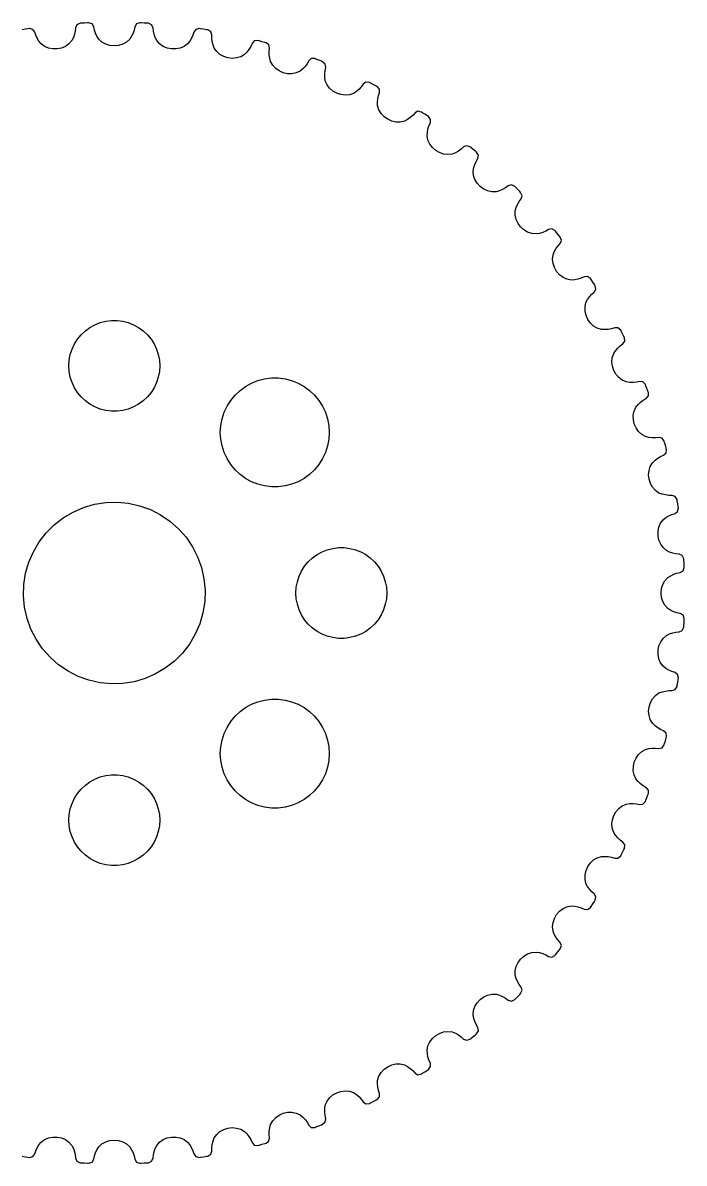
# Model space of a CAD drawing. Header units: metres. Extents: x -18.8 to 18.8, y -18.8 to 18.8.
# Drawn here: x -3.02 to 18.83, y -18.83 to 18.83 of the extents above; entities that cross this region are included whole.
import ezdxf

# ---------------------------------------------------------------- set-up
doc = ezdxf.new("R2010")
doc.units = ezdxf.units.M

msp = doc.modelspace()

# ---------------------------------------------------------------- linework, layer by layer
for p, q in [((-0.847, 18.8255), (-0.887695, 18.8237)), ((-0.734589, 18.7883), (-0.847, 18.8255)), ((0.847, 18.8255), (0.734741, 18.7883)), ((0.887695, 18.8237), (0.847, 18.8255)), ((-2.94794, 18.6126), (-3.04535, 18.5969)), ((-2.85045, 18.6278), (-2.94794, 18.6126)), ((-2.81017, 18.6338), (-2.85045, 18.6278)), ((-2.69449, 18.6086), (-2.81017, 18.6338)), ((-2.62883, 18.5217), (-2.69449, 18.6086)), ((-2.59529, 18.4167), (-2.62883, 18.5217)), ((-1.29042, 18.5539), (-1.31479, 18.4461)), ((-1.27948, 18.6635), (-1.29042, 18.5539)), ((-1.23318, 18.7622), (-1.27948, 18.6635)), ((-1.12541, 18.8109), (-1.23318, 18.7622)), ((-1.08476, 18.8133), (-1.12541, 18.8109)), ((-0.986237, 18.8188), (-1.08476, 18.8133)), ((-0.887695, 18.8237), (-0.986237, 18.8188)), ((-0.678375, 18.695), (-0.734589, 18.7883)), ((-0.655991, 18.5871), (-0.678375, 18.695)), ((-0.620392, 18.4825), (-0.655991, 18.5871)), ((-0.572189, 18.3818), (-0.620392, 18.4825)), ((0.620544, 18.4825), (0.572357, 18.3818)), ((0.656052, 18.5871), (0.620544, 18.4825)), ((0.678375, 18.695), (0.656052, 18.5871)), ((0.734741, 18.7883), (0.678375, 18.695)), ((0.986237, 18.8188), (0.887695, 18.8237)), ((1.08476, 18.8133), (0.986237, 18.8188)), ((1.12541, 18.8109), (1.08476, 18.8133)), ((1.23332, 18.7622), (1.12541, 18.8109)), ((1.27948, 18.6635), (1.23332, 18.7622)), ((1.29047, 18.5539), (1.27948, 18.6635)), ((1.31494, 18.4461), (1.29047, 18.5539)), ((2.62883, 18.5217), (2.59534, 18.4167)), ((2.69463, 18.6086), (2.62883, 18.5217)), ((2.81017, 18.6338), (2.69463, 18.6086)), ((2.85045, 18.6278), (2.81017, 18.6338)), ((2.94794, 18.6126), (2.85045, 18.6278)), ((3.04535, 18.5969), (2.94794, 18.6126)), ((3.08553, 18.5902), (3.04535, 18.5969)), ((3.18776, 18.5305), (3.08553, 18.5902)), ((3.22334, 18.4275), (3.18776, 18.5305)), ((-2.54893, 18.3164), (-2.59529, 18.4167)), ((-2.49048, 18.2213), (-2.54893, 18.3164)), ((-2.42058, 18.1321), (-2.49048, 18.2213)), ((-2.30516, 18.0465), (-2.42058, 18.1321)), ((-1.49728, 18.1314), (-1.61375, 18.0484)), ((-1.40218, 18.2391), (-1.49728, 18.1314)), ((-1.35219, 18.3409), (-1.40218, 18.2391)), ((-1.31479, 18.4461), (-1.35219, 18.3409)), ((-0.511993, 18.2858), (-0.572189, 18.3818)), ((-0.406158, 18.1886), (-0.511993, 18.2858)), ((-0.281647, 18.1183), (-0.406158, 18.1886)), ((-0.144287, 18.0755), (-0.281647, 18.1183)), ((0, 18.0611), (-0.144287, 18.0755)), ((0.144287, 18.0755), (0, 18.0611)), ((0.281647, 18.1183), (0.144287, 18.0755)), ((0.406158, 18.1886), (0.281647, 18.1183)), ((0.511993, 18.2858), (0.406158, 18.1886)), ((0.572357, 18.3818), (0.511993, 18.2858)), ((1.35236, 18.3409), (1.31494, 18.4461)), ((1.40218, 18.2391), (1.35236, 18.3409)), ((1.49728, 18.1314), (1.40218, 18.2391)), ((1.61375, 18.0484), (1.49728, 18.1314)), ((2.42058, 18.1321), (2.30516, 18.0465)), ((2.49065, 18.2213), (2.42058, 18.1321)), ((2.54909, 18.3164), (2.49065, 18.2213)), ((2.59534, 18.4167), (2.54909, 18.3164)), ((3.22281, 18.3173), (3.22334, 18.4275)), ((3.23589, 18.2076), (3.22281, 18.3173)), ((3.26208, 18.0991), (3.23589, 18.2076)), ((3.30101, 17.9927), (3.26208, 18.0991)), ((4.55048, 18.1454), (4.5062, 18.0446)), ((4.62498, 18.225), (4.55048, 18.1454)), ((4.74254, 18.238), (4.62498, 18.225)), ((4.78195, 18.2278), (4.74254, 18.238)), ((4.87733, 18.2025), (4.78195, 18.2278)), ((4.97258, 18.1767), (4.87733, 18.2025)), ((5.01183, 18.1658), (4.97258, 18.1767)), ((5.10725, 18.0958), (5.01183, 18.1658)), ((5.13188, 17.9897), (5.10725, 18.0958)), ((-2.17398, 17.9896), (-2.30516, 18.0465)), ((-2.0329, 17.9614), (-2.17398, 17.9896)), ((-1.88789, 17.9621), (-2.0329, 17.9614)), ((-1.7459, 17.9916), (-1.88789, 17.9621)), ((-1.61375, 18.0484), (-1.7459, 17.9916)), ((1.7459, 17.9916), (1.61375, 18.0484)), ((1.88789, 17.9621), (1.7459, 17.9916)), ((2.0329, 17.9614), (1.88789, 17.9621)), ((2.17398, 17.9896), (2.0329, 17.9614)), ((2.30516, 18.0465), (2.17398, 17.9896)), ((3.38432, 17.8756), (3.30101, 17.9927)), ((3.4915, 17.7809), (3.38432, 17.8756)), ((3.61696, 17.7105), (3.4915, 17.7809)), ((3.7551, 17.6664), (3.61696, 17.7105)), ((4.17891, 17.7067), (4.0425, 17.6638)), ((4.30264, 17.7798), (4.17891, 17.7067)), ((4.38164, 17.8611), (4.30264, 17.7798)), ((4.44971, 17.9496), (4.38164, 17.8611)), ((4.5062, 18.0446), (4.44971, 17.9496)), ((5.11984, 17.8801), (5.13188, 17.9897)), ((5.12137, 17.7696), (5.11984, 17.8801)), ((5.13609, 17.6589), (5.12137, 17.7696)), ((3.89925, 17.6505), (3.7551, 17.6664)), ((4.0425, 17.6638), (3.89925, 17.6505)), ((5.16367, 17.549), (5.13609, 17.6589)), ((5.2343, 17.4239), (5.16367, 17.549)), ((5.33098, 17.3185), (5.2343, 17.4239)), ((6.30157, 17.3861), (6.22462, 17.3053)), ((6.36768, 17.4747), (6.30157, 17.3861)), ((6.42226, 17.5704), (6.36768, 17.4747)), ((6.50468, 17.6417), (6.42226, 17.5704)), ((6.62294, 17.6423), (6.50468, 17.6417)), ((6.66109, 17.6281), (6.62294, 17.6423)), ((6.7533, 17.5929), (6.66109, 17.6281)), ((6.84532, 17.5573), (6.7533, 17.5929)), ((6.88322, 17.5424), (6.84532, 17.5573)), ((6.97081, 17.4628), (6.88322, 17.5424)), ((6.96077, 17.247), (6.98421, 17.3547)), ((6.98421, 17.3547), (6.97081, 17.4628)), ((5.44841, 17.2354), (5.33098, 17.3185)), ((5.58118, 17.1771), (5.44841, 17.2354)), ((5.72287, 17.1462), (5.58118, 17.1771)), ((5.86671, 17.1445), (5.72287, 17.1462)), ((6.00688, 17.1729), (5.86671, 17.1445)), ((6.13756, 17.2326), (6.00688, 17.1729)), ((6.22462, 17.3053), (6.13756, 17.2326)), ((6.95073, 17.1369), (6.96077, 17.247)), ((6.95381, 17.0253), (6.95073, 17.1369)), ((6.96976, 16.9131), (6.95381, 17.0253)), ((7.02692, 16.7813), (6.96976, 16.9131)), ((7.11206, 16.6664), (7.02692, 16.7813)), ((7.22015, 16.5715), (7.11206, 16.6664)), ((7.3461, 16.4996), (7.22015, 16.5715)), ((8.0844, 16.6322), (7.99942, 16.5598)), ((8.15939, 16.7133), (8.0844, 16.6322)), ((8.22368, 16.8028), (8.15939, 16.7133)), ((8.31311, 16.8651), (8.22368, 16.8028)), ((8.43079, 16.8534), (8.31311, 16.8651)), ((8.46722, 16.8352), (8.43079, 16.8534)), ((8.55525, 16.7906), (8.46722, 16.8352)), ((8.64305, 16.7456), (8.55525, 16.7906)), ((8.6792, 16.7269), (8.64305, 16.7456)), ((8.75798, 16.6385), (8.6792, 16.7269)), ((8.75999, 16.5296), (8.75798, 16.6385)), ((7.48378, 16.4541), (7.3461, 16.4996)), ((7.62666, 16.4373), (7.48378, 16.4541)), ((7.76903, 16.4509), (7.62666, 16.4373)), ((7.90523, 16.4967), (7.76903, 16.4509)), ((7.99942, 16.5598), (7.90523, 16.4967)), ((8.69536, 16.2052), (8.70395, 16.3165)), ((8.69948, 16.092), (8.69536, 16.2052)), ((8.70395, 16.3165), (8.72545, 16.4249)), ((8.72545, 16.4249), (8.75999, 16.5296)), ((8.74255, 15.9549), (8.69948, 16.092)), ((8.81522, 15.8317), (8.74255, 15.9549)), ((8.9128, 15.726), (8.81522, 15.8317)), ((9.93501, 15.8512), (9.86171, 15.7689)), ((10.0305, 15.9038), (9.93501, 15.8512)), ((10.1463, 15.8798), (10.0305, 15.9038)), ((10.1806, 15.8579), (10.1463, 15.8798)), ((10.2635, 15.8044), (10.1806, 15.8579)), ((9.03053, 15.6413), (8.9128, 15.726)), ((9.16272, 15.5817), (9.03053, 15.6413)), ((9.30304, 15.55), (9.16272, 15.5817)), ((9.44606, 15.5487), (9.30304, 15.55)), ((9.5863, 15.58), (9.44606, 15.5487)), ((9.68657, 15.6329), (9.5863, 15.58)), ((9.77866, 15.696), (9.68657, 15.6329)), ((9.86171, 15.7689), (9.77866, 15.696)), ((10.3461, 15.7504), (10.2635, 15.8044)), ((10.3801, 15.728), (10.3461, 15.7504)), ((10.4492, 15.6319), (10.3801, 15.728)), ((10.3945, 15.4229), (10.4398, 15.5233)), ((10.4398, 15.5233), (10.4492, 15.6319)), ((10.3339, 15.0945), (10.3416, 15.2075)), ((10.3624, 14.9536), (10.3339, 15.0945)), ((10.3416, 15.2075), (10.3618, 15.3173)), ((10.3618, 15.3173), (10.3945, 15.4229)), ((10.4218, 14.8235), (10.3624, 14.9536)), ((10.5078, 14.7082), (10.4218, 14.8235)), ((10.616, 14.6117), (10.5078, 14.7082)), ((11.5375, 14.7258), (11.456, 14.6517)), ((11.6379, 14.7682), (11.5375, 14.7258)), ((11.7506, 14.7323), (11.6379, 14.7682)), ((11.7824, 14.7069), (11.7506, 14.7323)), ((11.8593, 14.645), (11.7824, 14.7069)), ((10.7413, 14.5386), (10.616, 14.6117)), ((10.8775, 14.4924), (10.7413, 14.5386)), ((11.0196, 14.4762), (10.8775, 14.4924)), ((11.1623, 14.4926), (11.0196, 14.4762)), ((11.2676, 14.5347), (11.1623, 14.4926)), ((11.3658, 14.5879), (11.2676, 14.5347)), ((11.456, 14.6517), (11.3658, 14.5879)), ((11.9358, 14.5827), (11.8593, 14.645)), ((11.9673, 14.5568), (11.9358, 14.5827)), ((11.9497, 14.2519), (12.0053, 14.347)), ((12.0259, 14.454), (11.9673, 14.5568)), ((12.0053, 14.347), (12.0259, 14.454)), ((11.8551, 13.9316), (11.8746, 14.0432)), ((11.8687, 13.7886), (11.8551, 13.9316)), ((11.8746, 14.0432), (11.9061, 14.1503)), ((11.9061, 14.1503), (11.9497, 14.2519)), ((11.9142, 13.653), (11.8687, 13.7886)), ((11.9876, 13.5293), (11.9142, 13.653)), ((12.0852, 13.422), (11.9876, 13.5293)), ((12.2021, 13.3362), (12.0852, 13.422)), ((12.3328, 13.276), (12.2021, 13.3362)), ((12.4724, 13.245), (12.3328, 13.276)), ((12.6161, 13.2464), (12.4724, 13.245)), ((12.7252, 13.2773), (12.6161, 13.2464)), ((12.8284, 13.3199), (12.7252, 13.2773)), ((12.9248, 13.3739), (12.8284, 13.3199)), ((13.0135, 13.4392), (12.9248, 13.3739)), ((13.1179, 13.4708), (13.0135, 13.4392)), ((13.2262, 13.4233), (13.1179, 13.4708)), ((13.2552, 13.3947), (13.2262, 13.4233)), ((13.3251, 13.3251), (13.2552, 13.3947)), ((13.3947, 13.2552), (13.3251, 13.3251)), ((13.4233, 13.2262), (13.3947, 13.2552)), ((13.4709, 13.1178), (13.4233, 13.2262)), ((13.2775, 12.725), (13.32, 12.8282)), ((13.32, 12.8282), (13.374, 12.9247)), ((13.374, 12.9247), (13.4392, 13.0135)), ((13.4392, 13.0135), (13.4709, 13.1178)), ((13.245, 12.4724), (13.2464, 12.6161)), ((13.276, 12.3328), (13.245, 12.4724)), ((13.2464, 12.6161), (13.2775, 12.725)), ((13.3362, 12.2021), (13.276, 12.3328)), ((13.422, 12.0852), (13.3362, 12.2021)), ((13.5293, 11.9876), (13.422, 12.0852)), ((13.653, 11.9142), (13.5293, 11.9876)), ((13.7886, 11.8687), (13.653, 11.9142)), ((13.9316, 11.8551), (13.7886, 11.8687)), ((14.0433, 11.8745), (13.9316, 11.8551)), ((14.1504, 11.906), (14.0433, 11.8745)), ((14.2519, 11.9497), (14.1504, 11.906)), ((14.347, 12.0053), (14.2519, 11.9497)), ((14.4541, 12.0258), (14.347, 12.0053)), ((14.5568, 11.9673), (14.4541, 12.0258)), ((14.5827, 11.9358), (14.5568, 11.9673)), ((14.645, 11.8593), (14.5827, 11.9358)), ((14.7069, 11.7824), (14.645, 11.8593)), ((14.7323, 11.7506), (14.7069, 11.7824)), ((14.7683, 11.6378), (14.7323, 11.7506)), ((14.5349, 11.2675), (14.588, 11.3656)), ((14.588, 11.3656), (14.6517, 11.4559)), ((14.6517, 11.4559), (14.7258, 11.5375)), ((14.7258, 11.5375), (14.7683, 11.6378)), ((14.4762, 11.0196), (14.4926, 11.1623)), ((14.4924, 10.8775), (14.4762, 11.0196)), ((14.4926, 11.1623), (14.5349, 11.2675)), ((14.5386, 10.7413), (14.4924, 10.8775)), ((14.6117, 10.616), (14.5386, 10.7413)), ((14.7082, 10.5078), (14.6117, 10.616)), ((14.8235, 10.4218), (14.7082, 10.5078)), ((14.9536, 10.3624), (14.8235, 10.4218)), ((15.0945, 10.3339), (14.9536, 10.3624)), ((15.2076, 10.3415), (15.0945, 10.3339)), ((15.3174, 10.3617), (15.2076, 10.3415)), ((15.4229, 10.3945), (15.3174, 10.3617)), ((15.5233, 10.4398), (15.4229, 10.3945)), ((15.6319, 10.4491), (15.5233, 10.4398)), ((15.728, 10.3801), (15.6319, 10.4491)), ((15.7504, 10.3461), (15.728, 10.3801)), ((15.8044, 10.2635), (15.7504, 10.3461)), ((15.8579, 10.1806), (15.8044, 10.2635)), ((15.8798, 10.1463), (15.8579, 10.1806)), ((15.6961, 9.77852), (15.7689, 9.86168)), ((15.7689, 9.86168), (15.8512, 9.93501)), ((15.8512, 9.93501), (15.9039, 10.0303)), ((15.9039, 10.0303), (15.8798, 10.1463)), ((15.5487, 9.44606), (15.58, 9.5863)), ((15.55, 9.30304), (15.5487, 9.44606)), ((15.58, 9.5863), (15.633, 9.68642)), ((15.633, 9.68642), (15.6961, 9.77852)), ((15.5817, 9.16272), (15.55, 9.30304)), ((15.6413, 9.03053), (15.5817, 9.16272)), ((-0.956131, 8.65576), (-0.803726, 8.76648)), ((-0.803726, 8.76648), (-0.638657, 8.85724)), ((-0.638657, 8.85724), (-0.463516, 8.92657)), ((-0.463516, 8.92657), (-0.281067, 8.97342)), ((-0.281067, 8.97342), (-0.094177, 8.99704)), ((-0.094177, 8.99704), (0.094177, 8.99704)), ((0.094177, 8.99704), (0.281067, 8.97342)), ((0.281067, 8.97342), (0.463516, 8.92657)), ((0.463516, 8.92657), (0.638657, 8.85724)), ((0.638657, 8.85724), (0.803726, 8.76648)), ((0.803726, 8.76648), (0.956131, 8.65576)), ((15.726, 8.9128), (15.6413, 9.03053)), ((15.8317, 8.81522), (15.726, 8.9128)), ((15.9549, 8.74255), (15.8317, 8.81522)), ((16.092, 8.69948), (15.9549, 8.74255)), ((16.2053, 8.69521), (16.092, 8.69948)), ((16.3166, 8.70383), (16.2053, 8.69521)), ((16.4249, 8.7254), (16.3166, 8.70383)), ((16.5296, 8.75999), (16.4249, 8.7254)), ((16.6385, 8.75786), (16.5296, 8.75999)), ((16.7269, 8.6792), (16.6385, 8.75786)), ((16.7456, 8.64305), (16.7269, 8.6792)), ((-1.31445, 8.22263), (-1.21352, 8.38167)), ((-1.21352, 8.38167), (-1.09344, 8.52681)), ((-1.09344, 8.52681), (-0.956131, 8.65576)), ((0.956131, 8.65576), (1.09344, 8.52681)), ((1.09344, 8.52681), (1.21352, 8.38167)), ((1.21352, 8.38167), (1.31445, 8.22263)), ((16.7906, 8.55525), (16.7456, 8.64305)), ((16.8352, 8.46722), (16.7906, 8.55525)), ((16.8028, 8.22368), (16.8652, 8.31299)), ((16.8534, 8.43079), (16.8352, 8.46722)), ((16.8652, 8.31299), (16.8534, 8.43079)), ((-1.45287, 7.87303), (-1.39465, 8.05219)), ((-1.39465, 8.05219), (-1.31445, 8.22263)), ((1.31445, 8.22263), (1.39465, 8.05219)), ((1.39465, 8.05219), (1.45287, 7.87303)), ((16.4967, 7.90523), (16.5599, 7.99927)), ((16.5599, 7.99927), (16.6322, 8.08426)), ((16.6322, 8.08426), (16.7134, 8.15935)), ((16.7134, 8.15935), (16.8028, 8.22368)), ((-1.5, 7.5), (-1.48816, 7.68799)), ((-1.48816, 7.68799), (-1.45287, 7.87303)), ((1.45287, 7.87303), (1.48816, 7.68799)), ((1.48816, 7.68799), (1.5, 7.5)), ((16.4373, 7.62666), (16.4509, 7.76903)), ((16.4541, 7.48378), (16.4373, 7.62666)), ((16.4509, 7.76903), (16.4967, 7.90523)), ((-1.48816, 7.312), (-1.5, 7.5)), ((-1.45287, 7.12695), (-1.48816, 7.312)), ((1.48816, 7.312), (1.45287, 7.12695)), ((1.5, 7.5), (1.48816, 7.312)), ((16.4996, 7.3461), (16.4541, 7.48378)), ((16.5715, 7.22015), (16.4996, 7.3461)), ((16.6664, 7.11206), (16.5715, 7.22015)), ((-1.39465, 6.9478), (-1.45287, 7.12695)), ((-1.31445, 6.77736), (-1.39465, 6.9478)), ((-1.21352, 6.61832), (-1.31445, 6.77736)), ((1.31445, 6.77736), (1.21352, 6.61832)), ((1.39465, 6.9478), (1.31445, 6.77736)), ((1.45287, 7.12695), (1.39465, 6.9478)), ((4.15562, 6.68991), (4.3385, 6.82278)), ((4.3385, 6.82278), (4.53659, 6.93169)), ((4.53659, 6.93169), (4.74677, 7.01489)), ((4.74677, 7.01489), (4.96571, 7.07111)), ((4.96571, 7.07111), (5.18997, 7.09944)), ((5.18997, 7.09944), (5.41602, 7.09944)), ((5.41602, 7.09944), (5.64027, 7.07111)), ((5.64027, 7.07111), (5.85922, 7.01489)), ((5.85922, 7.01489), (6.0694, 6.93169)), ((6.0694, 6.93169), (6.26749, 6.82278)), ((6.26749, 6.82278), (6.45035, 6.68991)), ((16.7813, 7.02692), (16.6664, 7.11206)), ((16.9131, 6.96976), (16.7813, 7.02692)), ((17.0254, 6.95366), (16.9131, 6.96976)), ((17.137, 6.95059), (17.0254, 6.95366)), ((17.247, 6.96072), (17.137, 6.95059)), ((17.3547, 6.98421), (17.247, 6.96072)), ((17.4628, 6.97067), (17.3547, 6.98421)), ((17.5424, 6.88322), (17.4628, 6.97067)), ((17.5573, 6.84532), (17.5424, 6.88322)), ((17.5929, 6.7533), (17.5573, 6.84532)), ((-1.09344, 6.47318), (-1.21352, 6.61832)), ((-0.956131, 6.34422), (-1.09344, 6.47318)), ((1.09344, 6.47318), (0.956131, 6.34422)), ((1.21352, 6.61832), (1.09344, 6.47318)), ((3.84676, 6.36101), (3.99084, 6.53517)), ((3.99084, 6.53517), (4.15562, 6.68991)), ((6.45035, 6.68991), (6.61514, 6.53517)), ((6.61514, 6.53517), (6.75922, 6.36101)), ((17.4747, 6.36763), (17.5704, 6.42226)), ((17.5704, 6.42226), (17.6418, 6.50456)), ((17.6281, 6.66109), (17.5929, 6.7533)), ((17.6423, 6.62294), (17.6281, 6.66109)), ((17.6418, 6.50456), (17.6423, 6.62294)), ((-0.803726, 6.23351), (-0.956131, 6.34422)), ((-0.638657, 6.14275), (-0.803726, 6.23351)), ((-0.463516, 6.07341), (-0.638657, 6.14275)), ((-0.281067, 6.02657), (-0.463516, 6.07341)), ((-0.094177, 6.00294), (-0.281067, 6.02657)), ((0.281067, 6.02657), (0.094177, 6.00294)), ((0.463516, 6.07341), (0.281067, 6.02657)), ((0.638657, 6.14275), (0.463516, 6.07341)), ((0.803726, 6.23351), (0.638657, 6.14275)), ((0.956131, 6.34422), (0.803726, 6.23351)), ((3.62939, 5.96562), (3.72565, 6.17015)), ((3.72565, 6.17015), (3.84676, 6.36101)), ((6.75922, 6.36101), (6.88034, 6.17015)), ((6.88034, 6.17015), (6.97659, 5.96562)), ((17.1729, 6.00688), (17.2326, 6.13756)), ((17.2326, 6.13756), (17.3053, 6.22447)), ((17.3053, 6.22447), (17.3862, 6.30142)), ((17.3862, 6.30142), (17.4747, 6.36763)), ((0.094177, 6.00294), (-0.094177, 6.00294)), ((3.51718, 5.52859), (3.55954, 5.75064)), ((3.55954, 5.75064), (3.62939, 5.96562)), ((6.97659, 5.96562), (7.04645, 5.75064)), ((7.04645, 5.75064), (7.08879, 5.52859)), ((17.1445, 5.86671), (17.1729, 6.00688)), ((17.1462, 5.72287), (17.1445, 5.86671)), ((17.1771, 5.58118), (17.1462, 5.72287)), ((3.50299, 5.30299), (3.51718, 5.52859)), ((3.51718, 5.07739), (3.50299, 5.30299)), ((7.08879, 5.52859), (7.103, 5.30299)), ((7.103, 5.30299), (7.08879, 5.07739)), ((17.2354, 5.44841), (17.1771, 5.58118)), ((17.3185, 5.33098), (17.2354, 5.44841)), ((17.4239, 5.2343), (17.3185, 5.33098)), ((3.55954, 4.85535), (3.51718, 5.07739)), ((7.08879, 5.07739), (7.04645, 4.85535)), ((17.549, 5.16367), (17.4239, 5.2343)), ((17.659, 5.13593), (17.549, 5.16367)), ((17.7696, 5.12122), (17.659, 5.13593)), ((17.8801, 5.11978), (17.7696, 5.12122)), ((17.9897, 5.13188), (17.8801, 5.11978)), ((18.0958, 5.10713), (17.9897, 5.13188)), ((18.1658, 5.01183), (18.0958, 5.10713)), ((18.1767, 4.97258), (18.1658, 5.01183)), ((18.2025, 4.87733), (18.1767, 4.97258)), ((3.62939, 4.64037), (3.55954, 4.85535)), ((3.72565, 4.43584), (3.62939, 4.64037)), ((6.97659, 4.64037), (6.88034, 4.43584)), ((7.04645, 4.85535), (6.97659, 4.64037)), ((18.0446, 4.50613), (18.1454, 4.55048)), ((18.1454, 4.55048), (18.225, 4.62486)), ((18.2278, 4.78195), (18.2025, 4.87733)), ((18.225, 4.62486), (18.238, 4.74254)), ((18.238, 4.74254), (18.2278, 4.78195)), ((3.84676, 4.24498), (3.72565, 4.43584)), ((3.99084, 4.0708), (3.84676, 4.24498)), ((6.75922, 4.24498), (6.61514, 4.0708)), ((6.88034, 4.43584), (6.75922, 4.24498)), ((17.6638, 4.0425), (17.7067, 4.17891)), ((17.7067, 4.17891), (17.7798, 4.30264)), ((17.7798, 4.30264), (17.8611, 4.38147)), ((17.8611, 4.38147), (17.9496, 4.44955)), ((17.9496, 4.44955), (18.0446, 4.50613)), ((4.15562, 3.91606), (3.99084, 4.0708)), ((4.3385, 3.7832), (4.15562, 3.91606)), ((4.53659, 3.6743), (4.3385, 3.7832)), ((6.26749, 3.7832), (6.0694, 3.6743)), ((6.45035, 3.91606), (6.26749, 3.7832)), ((6.61514, 4.0708), (6.45035, 3.91606)), ((17.6505, 3.89925), (17.6638, 4.0425)), ((17.6664, 3.7551), (17.6505, 3.89925)), ((4.74677, 3.59109), (4.53659, 3.6743)), ((4.96571, 3.53488), (4.74677, 3.59109)), ((5.18997, 3.50655), (4.96571, 3.53488)), ((5.41602, 3.50655), (5.18997, 3.50655)), ((5.64027, 3.53488), (5.41602, 3.50655)), ((5.85922, 3.59109), (5.64027, 3.53488)), ((6.0694, 3.6743), (5.85922, 3.59109)), ((17.7105, 3.61696), (17.6664, 3.7551)), ((17.7809, 3.4915), (17.7105, 3.61696)), ((17.8756, 3.38432), (17.7809, 3.4915)), ((17.9927, 3.30101), (17.8756, 3.38432)), ((18.0991, 3.26192), (17.9927, 3.30101)), ((18.2076, 3.23573), (18.0991, 3.26192)), ((18.3174, 3.22276), (18.2076, 3.23573)), ((18.4275, 3.22334), (18.3174, 3.22276)), ((18.5305, 3.18762), (18.4275, 3.22334)), ((18.5902, 3.08553), (18.5305, 3.18762)), ((18.5969, 3.04535), (18.5902, 3.08553)), ((18.6126, 2.94794), (18.5969, 3.04535)), ((-1.68625, 2.48123), (-1.36197, 2.673)), ((-1.36197, 2.673), (-1.0162, 2.82263)), ((-1.0162, 2.82263), (-0.654419, 2.92773)), ((-0.654419, 2.92773), (-0.282318, 2.98668)), ((-0.282318, 2.98668), (0.094223, 2.9985)), ((0.094223, 2.9985), (0.469299, 2.96306)), ((0.469299, 2.96306), (0.83696, 2.88087)), ((0.83696, 2.88087), (1.19144, 2.75325)), ((1.19144, 2.75325), (1.52711, 2.58221)), ((18.5217, 2.62883), (18.6086, 2.69449)), ((18.6086, 2.69449), (18.6338, 2.81017)), ((18.6278, 2.85045), (18.6126, 2.94794)), ((18.6338, 2.81017), (18.6278, 2.85045)), ((-1.98393, 2.25032), (-1.68625, 2.48123)), ((1.52711, 2.58221), (1.83871, 2.37045)), ((1.83871, 2.37045), (2.12131, 2.12131)), ((17.9896, 2.17398), (18.0465, 2.30516)), ((18.0465, 2.30516), (18.1321, 2.42058)), ((18.1321, 2.42058), (18.2213, 2.49048)), ((18.2213, 2.49048), (18.3164, 2.54893)), ((18.3164, 2.54893), (18.4167, 2.59529)), ((18.4167, 2.59529), (18.5217, 2.62883)), ((-2.48123, 1.68625), (-2.25032, 1.98393)), ((-2.25032, 1.98393), (-1.98393, 2.25032)), ((2.12131, 2.12131), (2.37045, 1.83871)), ((17.9614, 2.0329), (17.9896, 2.17398)), ((17.9621, 1.88789), (17.9614, 2.0329)), ((17.9916, 1.7459), (17.9621, 1.88789)), ((-2.673, 1.36197), (-2.48123, 1.68625)), ((2.37045, 1.83871), (2.58221, 1.52711)), ((2.58221, 1.52711), (2.75325, 1.19144)), ((18.0484, 1.61375), (17.9916, 1.7459)), ((18.1314, 1.49728), (18.0484, 1.61375)), ((-2.82263, 1.0162), (-2.673, 1.36197)), ((2.75325, 1.19144), (2.88087, 0.83696)), ((6.40654, 1.02681), (6.54385, 1.15576)), ((6.54385, 1.15576), (6.69626, 1.26648)), ((6.69626, 1.26648), (6.86133, 1.35724)), ((6.86133, 1.35724), (7.03647, 1.42657)), ((7.03647, 1.42657), (7.21892, 1.47342)), ((7.21892, 1.47342), (7.40581, 1.49704)), ((7.40581, 1.49704), (7.59418, 1.49704)), ((7.59418, 1.49704), (7.78107, 1.47342)), ((7.78107, 1.47342), (7.96352, 1.42657)), ((7.96352, 1.42657), (8.13866, 1.35724)), ((8.13866, 1.35724), (8.30373, 1.26648)), ((8.30373, 1.26648), (8.45613, 1.15576)), ((8.45613, 1.15576), (8.59344, 1.02681)), ((18.2391, 1.40218), (18.1314, 1.49728)), ((18.3409, 1.35219), (18.2391, 1.40218)), ((18.4461, 1.31479), (18.3409, 1.35219)), ((18.5539, 1.29042), (18.4461, 1.31479)), ((18.6635, 1.27948), (18.5539, 1.29042)), ((18.7622, 1.23318), (18.6635, 1.27948)), ((18.8109, 1.12541), (18.7622, 1.23318)), ((-2.92773, 0.654419), (-2.82263, 1.0162)), ((2.88087, 0.83696), (2.96306, 0.469299)), ((6.18553, 0.722626), (6.28647, 0.881668)), ((6.28647, 0.881668), (6.40654, 1.02681)), ((8.59344, 1.02681), (8.71352, 0.881668)), ((8.71352, 0.881668), (8.81445, 0.722626)), ((18.7883, 0.734589), (18.8255, 0.847)), ((18.8133, 1.08476), (18.8109, 1.12541)), ((18.8188, 0.986237), (18.8133, 1.08476)), ((18.8237, 0.887695), (18.8188, 0.986237)), ((18.8255, 0.847), (18.8237, 0.887695)), ((-2.98668, 0.282318), (-2.92773, 0.654419)), ((2.96306, 0.469299), (2.9985, 0.094223)), ((6.04712, 0.373032), (6.10533, 0.552185)), ((6.10533, 0.552185), (6.18553, 0.722626)), ((8.81445, 0.722626), (8.89465, 0.552185)), ((8.89465, 0.552185), (8.95287, 0.373032)), ((18.1183, 0.281647), (18.1886, 0.406158)), ((18.1886, 0.406158), (18.2858, 0.511993)), ((18.2858, 0.511993), (18.3818, 0.572189)), ((18.3818, 0.572189), (18.4825, 0.620392)), ((18.4825, 0.620392), (18.5871, 0.655991)), ((18.5871, 0.655991), (18.695, 0.678375)), ((18.695, 0.678375), (18.7883, 0.734589)), ((-2.9985, -0.094223), (-2.98668, 0.282318)), ((2.9985, 0.094223), (2.98668, -0.282318)), ((6, 0), (6.01183, 0.187988)), ((6.01183, -0.187988), (6, 0)), ((6.01183, 0.187988), (6.04712, 0.373032)), ((8.95287, 0.373032), (8.98816, 0.187988)), ((8.98816, 0.187988), (9, 0)), ((9, 0), (8.98816, -0.187988)), ((18.0611, 0), (18.0755, 0.144287)), ((18.0755, -0.144287), (18.0611, 0)), ((18.0755, 0.144287), (18.1183, 0.281647)), ((-2.96306, -0.469299), (-2.9985, -0.094223)), ((2.98668, -0.282318), (2.92773, -0.654419)), ((6.04712, -0.373032), (6.01183, -0.187988)), ((6.10533, -0.552185), (6.04712, -0.373032)), ((8.95287, -0.373032), (8.89465, -0.552185)), ((8.98816, -0.187988), (8.95287, -0.373032)), ((18.1183, -0.281647), (18.0755, -0.144287)), ((18.1886, -0.406158), (18.1183, -0.281647)), ((-2.88087, -0.83696), (-2.96306, -0.469299)), ((2.92773, -0.654419), (2.82263, -1.0162)), ((6.18553, -0.722626), (6.10533, -0.552185)), ((6.28647, -0.881668), (6.18553, -0.722626)), ((8.81445, -0.722626), (8.71352, -0.881668)), ((8.89465, -0.552185), (8.81445, -0.722626)), ((18.2858, -0.511993), (18.1886, -0.406158)), ((18.3818, -0.572357), (18.2858, -0.511993)), ((18.4825, -0.620544), (18.3818, -0.572357)), ((18.5871, -0.656052), (18.4825, -0.620544)), ((18.695, -0.678375), (18.5871, -0.656052)), ((18.7883, -0.734741), (18.695, -0.678375)), ((18.8255, -0.847), (18.7883, -0.734741)), ((-2.75325, -1.19144), (-2.88087, -0.83696)), ((2.82263, -1.0162), (2.673, -1.36197)), ((6.40654, -1.02681), (6.28647, -0.881668)), ((6.54385, -1.15576), (6.40654, -1.02681)), ((8.59344, -1.02681), (8.45613, -1.15576)), ((8.71352, -0.881668), (8.59344, -1.02681)), ((18.7622, -1.23332), (18.8109, -1.12541)), ((18.8109, -1.12541), (18.8133, -1.08476)), ((18.8133, -1.08476), (18.8188, -0.986237)), ((18.8188, -0.986237), (18.8237, -0.887695)), ((18.8237, -0.887695), (18.8255, -0.847)), ((-2.58221, -1.52711), (-2.75325, -1.19144)), ((2.673, -1.36197), (2.48123, -1.68625)), ((6.69626, -1.26648), (6.54385, -1.15576)), ((6.86133, -1.35724), (6.69626, -1.26648)), ((7.03647, -1.42657), (6.86133, -1.35724)), ((7.21892, -1.47342), (7.03647, -1.42657)), ((7.40581, -1.49704), (7.21892, -1.47342)), ((7.59418, -1.49704), (7.40581, -1.49704)), ((7.78107, -1.47342), (7.59418, -1.49704)), ((7.96352, -1.42657), (7.78107, -1.47342)), ((8.13866, -1.35724), (7.96352, -1.42657)), ((8.30373, -1.26648), (8.13866, -1.35724)), ((8.45613, -1.15576), (8.30373, -1.26648)), ((18.0484, -1.61375), (18.1314, -1.49728)), ((18.1314, -1.49728), (18.2391, -1.40218)), ((18.2391, -1.40218), (18.3409, -1.35236)), ((18.3409, -1.35236), (18.4461, -1.31494)), ((18.4461, -1.31494), (18.5539, -1.29047)), ((18.5539, -1.29047), (18.6635, -1.27948)), ((18.6635, -1.27948), (18.7622, -1.23332)), ((-2.37045, -1.83871), (-2.58221, -1.52711)), ((-2.12131, -2.12131), (-2.37045, -1.83871)), ((2.48123, -1.68625), (2.25032, -1.98393)), ((17.9621, -1.88789), (17.9916, -1.7459)), ((17.9916, -1.7459), (18.0484, -1.61375)), ((-1.83871, -2.37045), (-2.12131, -2.12131)), ((1.98393, -2.25032), (1.68625, -2.48123)), ((2.25032, -1.98393), (1.98393, -2.25032)), ((17.9614, -2.0329), (17.9621, -1.88789)), ((17.9896, -2.17398), (17.9614, -2.0329)), ((18.0465, -2.30516), (17.9896, -2.17398)), ((-1.52711, -2.58221), (-1.83871, -2.37045)), ((-1.19144, -2.75325), (-1.52711, -2.58221)), ((1.68625, -2.48123), (1.36197, -2.673)), ((18.1321, -2.42058), (18.0465, -2.30516)), ((18.2213, -2.49065), (18.1321, -2.42058)), ((18.3164, -2.54909), (18.2213, -2.49065)), ((18.4167, -2.59534), (18.3164, -2.54909)), ((18.5217, -2.62883), (18.4167, -2.59534)), ((18.6086, -2.69463), (18.5217, -2.62883)), ((-0.83696, -2.88087), (-1.19144, -2.75325)), ((-0.469299, -2.96306), (-0.83696, -2.88087)), ((-0.094223, -2.9985), (-0.469299, -2.96306)), ((0.282318, -2.98668), (-0.094223, -2.9985)), ((0.654419, -2.92773), (0.282318, -2.98668)), ((1.0162, -2.82263), (0.654419, -2.92773)), ((1.36197, -2.673), (1.0162, -2.82263)), ((18.5969, -3.04535), (18.6126, -2.94794)), ((18.6338, -2.81017), (18.6086, -2.69463)), ((18.6126, -2.94794), (18.6278, -2.85045)), ((18.6278, -2.85045), (18.6338, -2.81017)), ((17.7809, -3.4915), (17.8756, -3.38432)), ((17.8756, -3.38432), (17.9927, -3.30101)), ((17.9927, -3.30101), (18.0991, -3.26208)), ((18.0991, -3.26208), (18.2076, -3.23589)), ((18.2076, -3.23589), (18.3173, -3.22281)), ((18.3173, -3.22281), (18.4275, -3.22334)), ((18.4275, -3.22334), (18.5305, -3.18776)), ((18.5305, -3.18776), (18.5902, -3.08553)), ((18.5902, -3.08553), (18.5969, -3.04535)), ((4.3385, -3.7832), (4.53659, -3.6743)), ((4.53659, -3.6743), (4.74677, -3.59109)), ((4.74677, -3.59109), (4.96571, -3.53488)), ((4.96571, -3.53488), (5.18997, -3.50655)), ((5.18997, -3.50655), (5.41602, -3.50655)), ((5.41602, -3.50655), (5.64027, -3.53488)), ((5.64027, -3.53488), (5.85922, -3.59109)), ((5.85922, -3.59109), (6.0694, -3.6743)), ((6.0694, -3.6743), (6.26749, -3.7832)), ((17.6505, -3.89925), (17.6664, -3.7551)), ((17.6664, -3.7551), (17.7105, -3.61696)), ((17.7105, -3.61696), (17.7809, -3.4915)), ((3.84676, -4.24498), (3.99084, -4.0708)), ((3.99084, -4.0708), (4.15562, -3.91606)), ((4.15562, -3.91606), (4.3385, -3.7832)), ((6.26749, -3.7832), (6.45035, -3.91606)), ((6.45035, -3.91606), (6.61514, -4.0708)), ((6.61514, -4.0708), (6.75922, -4.24498)), ((17.6638, -4.0425), (17.6505, -3.89925)), ((17.7067, -4.17891), (17.6638, -4.0425)), ((3.62939, -4.64037), (3.72565, -4.43584)), ((3.72565, -4.43584), (3.84676, -4.24498)), ((6.75922, -4.24498), (6.88034, -4.43584)), ((6.88034, -4.43584), (6.97659, -4.64037)), ((17.7798, -4.30264), (17.7067, -4.17891)), ((17.8611, -4.38164), (17.7798, -4.30264)), ((17.9496, -4.44971), (17.8611, -4.38164)), ((18.0446, -4.5062), (17.9496, -4.44971)), ((18.1454, -4.55048), (18.0446, -4.5062)), ((3.51718, -5.07739), (3.55954, -4.85535)), ((3.55954, -4.85535), (3.62939, -4.64037)), ((6.97659, -4.64037), (7.04645, -4.85535)), ((7.04645, -4.85535), (7.08879, -5.07739)), ((18.225, -4.62498), (18.1454, -4.55048)), ((18.1767, -4.97258), (18.2025, -4.87733)), ((18.2025, -4.87733), (18.2278, -4.78195)), ((18.238, -4.74254), (18.225, -4.62498)), ((18.2278, -4.78195), (18.238, -4.74254)), ((3.50299, -5.30299), (3.51718, -5.07739)), ((7.08879, -5.07739), (7.103, -5.30299)), ((17.3185, -5.33098), (17.4239, -5.2343)), ((17.4239, -5.2343), (17.549, -5.16367)), ((17.549, -5.16367), (17.6589, -5.13609)), ((17.6589, -5.13609), (17.7696, -5.12137)), ((17.7696, -5.12137), (17.8801, -5.11984)), ((17.8801, -5.11984), (17.9897, -5.13188)), ((17.9897, -5.13188), (18.0958, -5.10725)), ((18.0958, -5.10725), (18.1658, -5.01183)), ((18.1658, -5.01183), (18.1767, -4.97258)), ((3.51718, -5.52859), (3.50299, -5.30299)), ((3.55954, -5.75064), (3.51718, -5.52859)), ((7.08879, -5.52859), (7.04645, -5.75064)), ((7.103, -5.30299), (7.08879, -5.52859)), ((17.1462, -5.72287), (17.1771, -5.58118)), ((17.1771, -5.58118), (17.2354, -5.44841)), ((17.2354, -5.44841), (17.3185, -5.33098)), ((-0.281067, -6.02657), (-0.094177, -6.00294)), ((-0.094177, -6.00294), (0.094177, -6.00294)), ((0.094177, -6.00294), (0.281067, -6.02657)), ((3.62939, -5.96562), (3.55954, -5.75064)), ((3.72565, -6.17015), (3.62939, -5.96562)), ((6.97659, -5.96562), (6.88034, -6.17015)), ((7.04645, -5.75064), (6.97659, -5.96562)), ((17.1445, -5.86671), (17.1462, -5.72287)), ((17.1729, -6.00688), (17.1445, -5.86671)), ((17.2326, -6.13756), (17.1729, -6.00688)), ((-1.09344, -6.47318), (-0.956131, -6.34422)), ((-0.956131, -6.34422), (-0.803726, -6.23351)), ((-0.803726, -6.23351), (-0.638657, -6.14275)), ((-0.638657, -6.14275), (-0.463516, -6.07341)), ((-0.463516, -6.07341), (-0.281067, -6.02657)), ((0.281067, -6.02657), (0.463516, -6.07341)), ((0.463516, -6.07341), (0.638657, -6.14275)), ((0.638657, -6.14275), (0.803726, -6.23351)), ((0.803726, -6.23351), (0.956131, -6.34422)), ((0.956131, -6.34422), (1.09344, -6.47318)), ((3.84676, -6.36101), (3.72565, -6.17015)), ((3.99084, -6.53517), (3.84676, -6.36101)), ((6.75922, -6.36101), (6.61514, -6.53517)), ((6.88034, -6.17015), (6.75922, -6.36101)), ((17.3053, -6.22462), (17.2326, -6.13756)), ((17.3861, -6.30157), (17.3053, -6.22462)), ((17.4747, -6.36768), (17.3861, -6.30157)), ((17.5704, -6.42226), (17.4747, -6.36768)), ((-1.31445, -6.77736), (-1.21352, -6.61832)), ((-1.21352, -6.61832), (-1.09344, -6.47318)), ((1.09344, -6.47318), (1.21352, -6.61832)), ((1.21352, -6.61832), (1.31445, -6.77736)), ((4.15562, -6.68991), (3.99084, -6.53517)), ((4.3385, -6.82278), (4.15562, -6.68991)), ((6.45035, -6.68991), (6.26749, -6.82278)), ((6.61514, -6.53517), (6.45035, -6.68991)), ((17.5573, -6.84532), (17.5929, -6.7533)), ((17.6417, -6.50468), (17.5704, -6.42226)), ((17.5929, -6.7533), (17.6281, -6.66109)), ((17.6281, -6.66109), (17.6423, -6.62294)), ((17.6423, -6.62294), (17.6417, -6.50468)), ((-1.48816, -7.312), (-1.45287, -7.12695)), ((-1.45287, -7.12695), (-1.39465, -6.9478)), ((-1.39465, -6.9478), (-1.31445, -6.77736)), ((1.31445, -6.77736), (1.39465, -6.9478)), ((1.39465, -6.9478), (1.45287, -7.12695)), ((1.45287, -7.12695), (1.48816, -7.312)), ((4.53659, -6.93169), (4.3385, -6.82278)), ((4.74677, -7.01489), (4.53659, -6.93169)), ((4.96571, -7.07111), (4.74677, -7.01489)), ((5.18997, -7.09944), (4.96571, -7.07111)), ((5.41602, -7.09944), (5.18997, -7.09944)), ((5.64027, -7.07111), (5.41602, -7.09944)), ((5.85922, -7.01489), (5.64027, -7.07111)), ((6.0694, -6.93169), (5.85922, -7.01489)), ((6.26749, -6.82278), (6.0694, -6.93169)), ((16.5715, -7.22015), (16.6664, -7.11206)), ((16.6664, -7.11206), (16.7813, -7.02692)), ((16.7813, -7.02692), (16.9131, -6.96976)), ((16.9131, -6.96976), (17.0253, -6.95381)), ((17.0253, -6.95381), (17.1369, -6.95073)), ((17.1369, -6.95073), (17.247, -6.96077)), ((17.247, -6.96077), (17.3547, -6.98421)), ((17.3547, -6.98421), (17.4628, -6.97081)), ((17.4628, -6.97081), (17.5424, -6.88322)), ((17.5424, -6.88322), (17.5573, -6.84532)), ((-1.5, -7.5), (-1.48816, -7.312)), ((-1.48816, -7.68799), (-1.5, -7.5)), ((1.48816, -7.312), (1.5, -7.5)), ((1.5, -7.5), (1.48816, -7.68799)), ((16.4373, -7.62666), (16.4541, -7.48378)), ((16.4541, -7.48378), (16.4996, -7.3461)), ((16.4996, -7.3461), (16.5715, -7.22015)), ((-1.45287, -7.87303), (-1.48816, -7.68799)), ((-1.39465, -8.05219), (-1.45287, -7.87303)), ((1.45287, -7.87303), (1.39465, -8.05219)), ((1.48816, -7.68799), (1.45287, -7.87303)), ((16.4509, -7.76903), (16.4373, -7.62666)), ((16.4967, -7.90523), (16.4509, -7.76903)), ((16.5598, -7.99942), (16.4967, -7.90523)), ((-1.31445, -8.22263), (-1.39465, -8.05219)), ((-1.21352, -8.38167), (-1.31445, -8.22263)), ((1.31445, -8.22263), (1.21352, -8.38167)), ((1.39465, -8.05219), (1.31445, -8.22263)), ((16.6322, -8.0844), (16.5598, -7.99942)), ((16.7133, -8.15939), (16.6322, -8.0844)), ((16.8028, -8.22368), (16.7133, -8.15939)), ((16.8651, -8.31311), (16.8028, -8.22368)), ((-1.09344, -8.52681), (-1.21352, -8.38167)), ((-0.956131, -8.65576), (-1.09344, -8.52681)), ((-0.803726, -8.76648), (-0.956131, -8.65576)), ((0.956131, -8.65576), (0.803726, -8.76648)), ((1.09344, -8.52681), (0.956131, -8.65576)), ((1.21352, -8.38167), (1.09344, -8.52681)), ((16.7269, -8.6792), (16.7456, -8.64305)), ((16.7456, -8.64305), (16.7906, -8.55525)), ((16.7906, -8.55525), (16.8352, -8.46722)), ((16.8352, -8.46722), (16.8534, -8.43079)), ((16.8534, -8.43079), (16.8651, -8.31311)), ((-0.638657, -8.85724), (-0.803726, -8.76648)), ((-0.463516, -8.92657), (-0.638657, -8.85724)), ((-0.281067, -8.97342), (-0.463516, -8.92657)), ((-0.094177, -8.99704), (-0.281067, -8.97342)), ((0.094177, -8.99704), (-0.094177, -8.99704)), ((0.281067, -8.97342), (0.094177, -8.99704)), ((0.463516, -8.92657), (0.281067, -8.97342)), ((0.638657, -8.85724), (0.463516, -8.92657)), ((0.803726, -8.76648), (0.638657, -8.85724)), ((15.5817, -9.16272), (15.6413, -9.03053)), ((15.6413, -9.03053), (15.726, -8.9128)), ((15.726, -8.9128), (15.8317, -8.81522)), ((15.8317, -8.81522), (15.9549, -8.74255)), ((15.9549, -8.74255), (16.092, -8.69948)), ((16.092, -8.69948), (16.2052, -8.69536)), ((16.2052, -8.69536), (16.3165, -8.70395)), ((16.3165, -8.70395), (16.4249, -8.72545)), ((16.4249, -8.72545), (16.5296, -8.75999)), ((16.5296, -8.75999), (16.6385, -8.75798)), ((16.6385, -8.75798), (16.7269, -8.6792)), ((15.5487, -9.44606), (15.55, -9.30304)), ((15.55, -9.30304), (15.5817, -9.16272)), ((15.58, -9.5863), (15.5487, -9.44606)), ((15.6329, -9.68657), (15.58, -9.5863)), ((15.696, -9.77866), (15.6329, -9.68657)), ((15.7689, -9.86171), (15.696, -9.77866)), ((15.8512, -9.93501), (15.7689, -9.86171)), ((15.9038, -10.0305), (15.8512, -9.93501)), ((15.8579, -10.1806), (15.8798, -10.1463)), ((15.8798, -10.1463), (15.9038, -10.0305)), ((14.6117, -10.616), (14.7082, -10.5078)), ((14.7082, -10.5078), (14.8235, -10.4218)), ((14.8235, -10.4218), (14.9536, -10.3624)), ((14.9536, -10.3624), (15.0945, -10.3339)), ((15.0945, -10.3339), (15.2075, -10.3416)), ((15.2075, -10.3416), (15.3173, -10.3618)), ((15.3173, -10.3618), (15.4229, -10.3945)), ((15.4229, -10.3945), (15.5233, -10.4398)), ((15.5233, -10.4398), (15.6319, -10.4492)), ((15.6319, -10.4492), (15.728, -10.3801)), ((15.728, -10.3801), (15.7504, -10.3461)), ((15.7504, -10.3461), (15.8044, -10.2635)), ((15.8044, -10.2635), (15.8579, -10.1806)), ((14.4762, -11.0196), (14.4924, -10.8775)), ((14.4924, -10.8775), (14.5386, -10.7413)), ((14.5386, -10.7413), (14.6117, -10.616)), ((14.4926, -11.1623), (14.4762, -11.0196)), ((14.5347, -11.2676), (14.4926, -11.1623)), ((14.5879, -11.3658), (14.5347, -11.2676)), ((14.6517, -11.456), (14.5879, -11.3658)), ((14.7258, -11.5375), (14.6517, -11.456)), ((14.7682, -11.6379), (14.7258, -11.5375)), ((14.7323, -11.7506), (14.7682, -11.6379)), ((13.422, -12.0852), (13.5293, -11.9876)), ((13.5293, -11.9876), (13.653, -11.9142)), ((13.653, -11.9142), (13.7886, -11.8687)), ((13.7886, -11.8687), (13.9316, -11.8551)), ((13.9316, -11.8551), (14.0432, -11.8746)), ((14.0432, -11.8746), (14.1503, -11.9061)), ((14.1503, -11.9061), (14.2519, -11.9497)), ((14.2519, -11.9497), (14.347, -12.0053)), ((14.347, -12.0053), (14.454, -12.0259)), ((14.454, -12.0259), (14.5568, -11.9673)), ((14.5568, -11.9673), (14.5827, -11.9358)), ((14.5827, -11.9358), (14.645, -11.8593)), ((14.645, -11.8593), (14.7069, -11.7824)), ((14.7069, -11.7824), (14.7323, -11.7506)), ((13.245, -12.4724), (13.276, -12.3328)), ((13.276, -12.3328), (13.3362, -12.2021)), ((13.3362, -12.2021), (13.422, -12.0852)), ((13.2464, -12.6161), (13.245, -12.4724)), ((13.2773, -12.7252), (13.2464, -12.6161)), ((13.3199, -12.8284), (13.2773, -12.7252)), ((13.3739, -12.9248), (13.3199, -12.8284)), ((13.4392, -13.0135), (13.3739, -12.9248)), ((13.4233, -13.2262), (13.4708, -13.1179)), ((13.4708, -13.1179), (13.4392, -13.0135)), ((11.9142, -13.653), (11.9876, -13.5293)), ((11.9876, -13.5293), (12.0852, -13.422)), ((12.0852, -13.422), (12.2021, -13.3362)), ((12.2021, -13.3362), (12.3328, -13.276)), ((12.3328, -13.276), (12.4724, -13.245)), ((12.4724, -13.245), (12.6161, -13.2464)), ((12.6161, -13.2464), (12.725, -13.2775)), ((12.725, -13.2775), (12.8282, -13.32)), ((12.8282, -13.32), (12.9247, -13.374)), ((12.9247, -13.374), (13.0135, -13.4392)), ((13.0135, -13.4392), (13.1178, -13.4709)), ((13.1178, -13.4709), (13.2262, -13.4233)), ((13.2262, -13.4233), (13.2552, -13.3947)), ((13.2552, -13.3947), (13.3251, -13.3251)), ((13.3251, -13.3251), (13.3947, -13.2552)), ((13.3947, -13.2552), (13.4233, -13.2262)), ((11.8551, -13.9316), (11.8687, -13.7886)), ((11.8687, -13.7886), (11.9142, -13.653)), ((11.8745, -14.0433), (11.8551, -13.9316)), ((11.906, -14.1504), (11.8745, -14.0433)), ((11.9497, -14.2519), (11.906, -14.1504)), ((12.0053, -14.347), (11.9497, -14.2519)), ((10.5078, -14.7082), (10.616, -14.6117)), ((10.616, -14.6117), (10.7413, -14.5386)), ((10.7413, -14.5386), (10.8775, -14.4924)), ((10.8775, -14.4924), (11.0196, -14.4762)), ((11.0196, -14.4762), (11.1623, -14.4926)), ((11.1623, -14.4926), (11.2675, -14.5349)), ((11.2675, -14.5349), (11.3656, -14.588)), ((11.3656, -14.588), (11.4559, -14.6517)), ((11.4559, -14.6517), (11.5375, -14.7258)), ((11.7824, -14.7069), (11.8593, -14.645)), ((11.8593, -14.645), (11.9358, -14.5827)), ((11.9358, -14.5827), (11.9673, -14.5568)), ((11.9673, -14.5568), (12.0258, -14.4541)), ((12.0258, -14.4541), (12.0053, -14.347)), ((10.3339, -15.0945), (10.3624, -14.9536)), ((10.3624, -14.9536), (10.4218, -14.8235)), ((10.4218, -14.8235), (10.5078, -14.7082)), ((11.5375, -14.7258), (11.6378, -14.7683)), ((11.6378, -14.7683), (11.7506, -14.7323)), ((11.7506, -14.7323), (11.7824, -14.7069)), ((10.3415, -15.2076), (10.3339, -15.0945)), ((10.3617, -15.3174), (10.3415, -15.2076)), ((10.3945, -15.4229), (10.3617, -15.3174)), ((10.4398, -15.5233), (10.3945, -15.4229)), ((8.81522, -15.8317), (8.9128, -15.726)), ((8.9128, -15.726), (9.03053, -15.6413)), ((9.03053, -15.6413), (9.16272, -15.5817)), ((9.16272, -15.5817), (9.30304, -15.55)), ((9.30304, -15.55), (9.44606, -15.5487)), ((9.44606, -15.5487), (9.5863, -15.58)), ((9.5863, -15.58), (9.68642, -15.633)), ((9.68642, -15.633), (9.77852, -15.6961)), ((9.77852, -15.6961), (9.86168, -15.7689)), ((9.86168, -15.7689), (9.93501, -15.8512)), ((10.1806, -15.8579), (10.2635, -15.8044)), ((10.2635, -15.8044), (10.3461, -15.7504)), ((10.3461, -15.7504), (10.3801, -15.728)), ((10.3801, -15.728), (10.4491, -15.6319)), ((10.4491, -15.6319), (10.4398, -15.5233)), ((8.69521, -16.2053), (8.69948, -16.092)), ((8.69948, -16.092), (8.74255, -15.9549)), ((8.74255, -15.9549), (8.81522, -15.8317)), ((9.93501, -15.8512), (10.0303, -15.9039)), ((10.0303, -15.9039), (10.1463, -15.8798)), ((10.1463, -15.8798), (10.1806, -15.8579)), ((7.22015, -16.5715), (7.3461, -16.4996)), ((7.3461, -16.4996), (7.48378, -16.4541)), ((7.48378, -16.4541), (7.62666, -16.4373)), ((7.62666, -16.4373), (7.76903, -16.4509)), ((7.76903, -16.4509), (7.90523, -16.4967)), ((7.90523, -16.4967), (7.99927, -16.5599)), ((7.99927, -16.5599), (8.08426, -16.6322)), ((8.70383, -16.3166), (8.69521, -16.2053)), ((8.7254, -16.4249), (8.70383, -16.3166)), ((8.75999, -16.5296), (8.7254, -16.4249)), ((8.75786, -16.6385), (8.75999, -16.5296)), ((6.95366, -17.0254), (6.96976, -16.9131)), ((6.96976, -16.9131), (7.02692, -16.7813)), ((7.02692, -16.7813), (7.11206, -16.6664)), ((7.11206, -16.6664), (7.22015, -16.5715)), ((8.08426, -16.6322), (8.15935, -16.7134)), ((8.15935, -16.7134), (8.22368, -16.8028)), ((8.22368, -16.8028), (8.31299, -16.8652)), ((8.31299, -16.8652), (8.43079, -16.8534)), ((8.43079, -16.8534), (8.46722, -16.8352)), ((8.46722, -16.8352), (8.55525, -16.7906)), ((8.55525, -16.7906), (8.64305, -16.7456)), ((8.64305, -16.7456), (8.6792, -16.7269)), ((8.6792, -16.7269), (8.75786, -16.6385)), ((5.2343, -17.4239), (5.33098, -17.3185)), ((5.33098, -17.3185), (5.44841, -17.2354)), ((5.44841, -17.2354), (5.58118, -17.1771)), ((5.58118, -17.1771), (5.72287, -17.1462)), ((5.72287, -17.1462), (5.86671, -17.1445)), ((5.86671, -17.1445), (6.00688, -17.1729)), ((6.00688, -17.1729), (6.13756, -17.2326)), ((6.13756, -17.2326), (6.22447, -17.3053)), ((6.22447, -17.3053), (6.30142, -17.3862)), ((6.95059, -17.137), (6.95366, -17.0254)), ((6.96072, -17.247), (6.95059, -17.137)), ((6.98421, -17.3547), (6.96072, -17.247)), ((3.61696, -17.7105), (3.7551, -17.6664)), ((3.7551, -17.6664), (3.89925, -17.6505)), ((3.89925, -17.6505), (4.0425, -17.6638)), ((4.0425, -17.6638), (4.17891, -17.7067)), ((5.12122, -17.7696), (5.13593, -17.659)), ((5.13593, -17.659), (5.16367, -17.549)), ((5.16367, -17.549), (5.2343, -17.4239)), ((6.30142, -17.3862), (6.36763, -17.4747)), ((6.36763, -17.4747), (6.42226, -17.5704)), ((6.42226, -17.5704), (6.50456, -17.6418)), ((6.50456, -17.6418), (6.62294, -17.6423)), ((6.62294, -17.6423), (6.66109, -17.6281)), ((6.66109, -17.6281), (6.7533, -17.5929)), ((6.7533, -17.5929), (6.84532, -17.5573)), ((6.84532, -17.5573), (6.88322, -17.5424)), ((6.88322, -17.5424), (6.97067, -17.4628)), ((6.97067, -17.4628), (6.98421, -17.3547)), ((-2.42058, -18.1321), (-2.30516, -18.0465)), ((-2.30516, -18.0465), (-2.17398, -17.9896)), ((-2.17398, -17.9896), (-2.0329, -17.9614)), ((-2.0329, -17.9614), (-1.88789, -17.9621)), ((-1.88789, -17.9621), (-1.7459, -17.9916)), ((-1.7459, -17.9916), (-1.61375, -18.0484)), ((-1.61375, -18.0484), (-1.49728, -18.1314)), ((-0.144287, -18.0755), (0, -18.0611)), ((0, -18.0611), (0.144287, -18.0755)), ((1.49728, -18.1314), (1.61375, -18.0484)), ((1.61375, -18.0484), (1.7459, -17.9916)), ((1.7459, -17.9916), (1.88789, -17.9621)), ((1.88789, -17.9621), (2.0329, -17.9614)), ((2.0329, -17.9614), (2.17398, -17.9896)), ((2.17398, -17.9896), (2.30516, -18.0465)), ((2.30516, -18.0465), (2.42058, -18.1321)), ((3.26192, -18.0991), (3.30101, -17.9927)), ((3.30101, -17.9927), (3.38432, -17.8756)), ((3.38432, -17.8756), (3.4915, -17.7809)), ((3.4915, -17.7809), (3.61696, -17.7105)), ((4.17891, -17.7067), (4.30264, -17.7798)), ((4.30264, -17.7798), (4.38147, -17.8611)), ((4.38147, -17.8611), (4.44955, -17.9496)), ((4.44955, -17.9496), (4.50613, -18.0446)), ((4.50613, -18.0446), (4.55048, -18.1454)), ((5.10713, -18.0958), (5.13188, -17.9897)), ((5.11978, -17.8801), (5.12122, -17.7696)), ((5.13188, -17.9897), (5.11978, -17.8801)), ((-2.62883, -18.5217), (-2.59534, -18.4167)), ((-2.59534, -18.4167), (-2.54909, -18.3164)), ((-2.54909, -18.3164), (-2.49065, -18.2213)), ((-2.49065, -18.2213), (-2.42058, -18.1321)), ((-1.49728, -18.1314), (-1.40218, -18.2391)), ((-1.40218, -18.2391), (-1.35236, -18.3409)), ((-1.35236, -18.3409), (-1.31494, -18.4461)), ((-1.31494, -18.4461), (-1.29047, -18.5539)), ((-0.620544, -18.4825), (-0.572357, -18.3818)), ((-0.572357, -18.3818), (-0.511993, -18.2858)), ((-0.511993, -18.2858), (-0.406158, -18.1886)), ((-0.406158, -18.1886), (-0.281647, -18.1183)), ((-0.281647, -18.1183), (-0.144287, -18.0755)), ((0.144287, -18.0755), (0.281647, -18.1183)), ((0.281647, -18.1183), (0.406158, -18.1886)), ((0.406158, -18.1886), (0.511993, -18.2858)), ((0.511993, -18.2858), (0.572189, -18.3818)), ((0.572189, -18.3818), (0.620392, -18.4825)), ((1.29042, -18.5539), (1.31479, -18.4461)), ((1.31479, -18.4461), (1.35219, -18.3409)), ((1.35219, -18.3409), (1.40218, -18.2391)), ((1.40218, -18.2391), (1.49728, -18.1314)), ((2.42058, -18.1321), (2.49048, -18.2213)), ((2.49048, -18.2213), (2.54893, -18.3164)), ((2.54893, -18.3164), (2.59529, -18.4167)), ((2.59529, -18.4167), (2.62883, -18.5217)), ((3.18762, -18.5305), (3.22334, -18.4275)), ((3.22276, -18.3174), (3.23573, -18.2076)), ((3.22334, -18.4275), (3.22276, -18.3174)), ((3.23573, -18.2076), (3.26192, -18.0991)), ((4.55048, -18.1454), (4.62486, -18.225)), ((4.62486, -18.225), (4.74254, -18.238)), ((4.74254, -18.238), (4.78195, -18.2278)), ((4.78195, -18.2278), (4.87733, -18.2025)), ((4.87733, -18.2025), (4.97258, -18.1767)), ((4.97258, -18.1767), (5.01183, -18.1658)), ((5.01183, -18.1658), (5.10713, -18.0958)), ((-3.04535, -18.5969), (-2.94794, -18.6126)), ((-2.94794, -18.6126), (-2.85045, -18.6278)), ((-2.85045, -18.6278), (-2.81017, -18.6338)), ((-2.81017, -18.6338), (-2.69463, -18.6086)), ((-2.69463, -18.6086), (-2.62883, -18.5217)), ((-1.29047, -18.5539), (-1.27948, -18.6635)), ((-1.27948, -18.6635), (-1.23332, -18.7622)), ((-1.23332, -18.7622), (-1.12541, -18.8109)), ((-1.12541, -18.8109), (-1.08476, -18.8133)), ((-1.08476, -18.8133), (-0.986237, -18.8188)), ((-0.986237, -18.8188), (-0.887695, -18.8237)), ((-0.887695, -18.8237), (-0.847, -18.8255)), ((-0.847, -18.8255), (-0.734741, -18.7883)), ((-0.734741, -18.7883), (-0.678375, -18.695)), ((-0.678375, -18.695), (-0.656052, -18.5871)), ((-0.656052, -18.5871), (-0.620544, -18.4825)), ((0.620392, -18.4825), (0.655991, -18.5871)), ((0.655991, -18.5871), (0.678375, -18.695)), ((0.678375, -18.695), (0.734589, -18.7883)), ((0.734589, -18.7883), (0.847, -18.8255)), ((0.847, -18.8255), (0.887695, -18.8237)), ((0.887695, -18.8237), (0.986237, -18.8188)), ((0.986237, -18.8188), (1.08476, -18.8133)), ((1.08476, -18.8133), (1.12541, -18.8109)), ((1.12541, -18.8109), (1.23318, -18.7622)), ((1.23318, -18.7622), (1.27948, -18.6635)), ((1.27948, -18.6635), (1.29042, -18.5539)), ((2.62883, -18.5217), (2.69449, -18.6086)), ((2.69449, -18.6086), (2.81017, -18.6338)), ((2.81017, -18.6338), (2.85045, -18.6278)), ((2.85045, -18.6278), (2.94794, -18.6126)), ((2.94794, -18.6126), (3.04535, -18.5969)), ((3.04535, -18.5969), (3.08553, -18.5902)), ((3.08553, -18.5902), (3.18762, -18.5305))]:
    msp.add_line(p, q)

doc.saveas('drawing.dxf')
